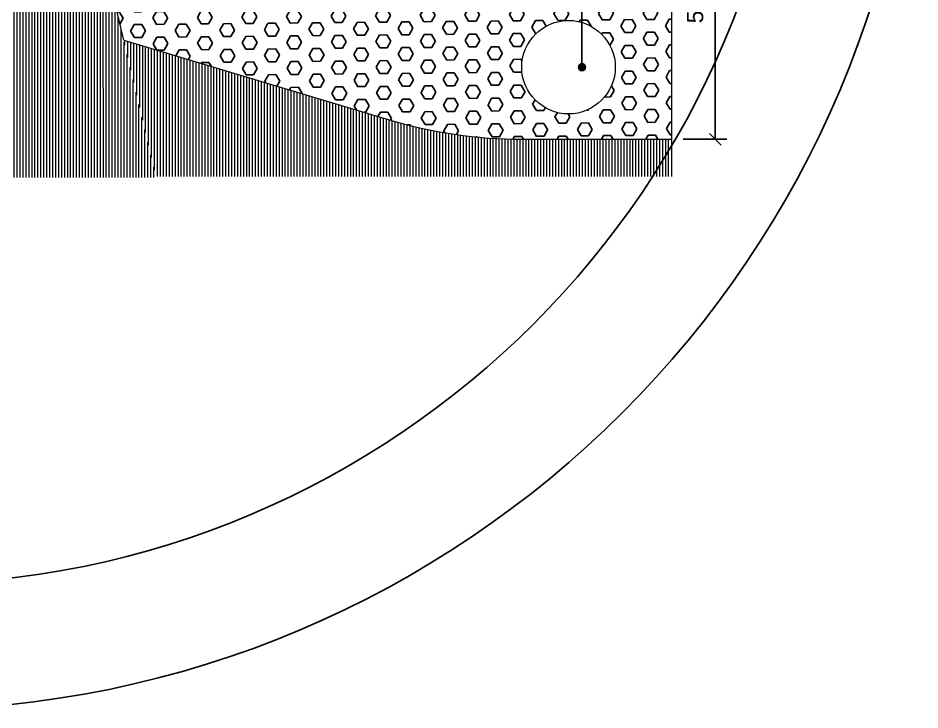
# Model space of a CAD drawing. Header units: metres. Extents: x -325 to 301, y -147 to 149.
# Drawn here: x 14.383 to 16.31, y 97.556 to 99.034 of the extents above; entities that cross this region are included whole.
import ezdxf

# ---------------------------------------------------------------- set-up
doc = ezdxf.new("R2010")
doc.units = ezdxf.units.M
doc.layers.get('Defpoints').update_dxf_attribs({"lineweight": 13})
doc.layers.add('-AUX-QAD', color=5, linetype='Continuous', plot=False)
doc.layers.add('0-TX-1_25', color=7, linetype='Continuous', true_color=0x3f4f7f)
for name, color, linetype, lineweight in [('1-CM', 7, 'Continuous', 0), ('2-formigó', 7, 'Continuous', 0), ('2-L-secció', 1, 'Continuous', 0), ('3-TR Seleccionat', 44, 'Continuous', 0)]:
    doc.layers.add(name, color=color, linetype=linetype, lineweight=lineweight)
doc.layers.add('10-DET_TERRENY_sol estructural', color=251, linetype='Continuous')
doc.styles.get("Standard").update_dxf_attribs({"font": 'arial.ttf'})
doc.dimstyles.new('ISO-25', dxfattribs={"dimtxt": 0.1, "dimasz": 0.1, "dimexe": 0.1, "dimexo": 0.1, "dimgap": 0.1, "dimtad": 1, "dimdec": 0, "dimlfac": 100, "dimzin": 9, "dimtxsty": 'Standard', "dimblk": 'OBLIQUE', "dimcen": 0.1, "dimadec": 0, "dimazin": 0, "dimtfac": 1, "dimtdec": 0, "dimtmove": 0, "dimatfit": 3, "dimldrblk": 'OBLIQUE', "dimfxl": 1, "dimarcsym": 0})

# ---------------------------------------------------------------- blocks, each defined once
blk = doc.blocks.new('POINT')
at = {"layer": '0-TX-1_25'}
h = blk.add_hatch(dxfattribs=at)
h.set_pattern_fill('ANGLE', color=256)
h.set_pattern_definition([(0, (-83.74681484067048, -12.72584030761209), (0, 6.985), [5.08, -1.905]), (90, (-83.74681484067048, -12.72584030761209), (-6.985, 4.277078946022131e-16), [5.08, -1.905])])
edge = h.paths.add_edge_path()
edge.add_arc((0, 0), 0.0075, 0, 360)
h = blk.add_hatch(color=256, dxfattribs=at)
h.dxf.hatch_style = 1
edge = h.paths.add_edge_path()
edge.add_arc((0, 0), 0.0075, 0, 360)
blk.add_circle((0, 0), 0.0075, dxfattribs=at)
blk = doc.blocks.new('_Oblique')
at = {"color": 0, "lineweight": -2}
blk.add_line((-0.499999999995058, -0.4999999998130015), (0.500000000028669, 0.500000000163238), dxfattribs=at)
blk = doc.blocks.new('*D625')
at = {"layer": '0-TX-1_25', "color": 0, "lineweight": -2, "transparency": 16777216}
for p, q in [((15.80419126430846, 99.32530669126783), (15.8978485303307, 99.32530669126783)), ((15.8728485303307, 99.32530669126783), (15.8728485303307, 98.77530669126783)), ((15.80419126432915, 98.77530669126783), (15.8978485303307, 98.77530669126783))]:
    blk.add_line(p, q, dxfattribs=at)
at = {"layer": 'Defpoints', "color": 0, "transparency": 16777216}
for p in [(15.77919126430846, 99.32530669126783), (15.77919126432915, 98.77530669126783), (15.8728485303307, 98.77530669126783)]:
    blk.add_point(p, dxfattribs=at)
at = {"layer": '0-TX-1_25', "color": 0, "lineweight": -2, "transparency": 16777216, "xscale": 0.025, "yscale": 0.025, "zscale": 0.025}
for p, rotation in [((15.8728485303307, 99.32530669126783), 90), ((15.8728485303307, 98.77530669126783), 270)]:
    blk.add_blockref('_Oblique', p, dxfattribs=dict(at, rotation=rotation))
at = {"layer": '0-TX-1_25', "color": 0, "transparency": 16777216, "insert": (15.83005009922568, 99.05030669126779), "char_height": 0.035, "attachment_point": 5, "rotation": 90}
blk.add_mtext('55', dxfattribs=at)

msp = doc.modelspace()

# ---------------------------------------------------------------- hatches: boundary and pattern name
at = {"layer": '10-DET_TERRENY_sol estructural'}
h = msp.add_hatch(dxfattribs=at)
h.set_pattern_fill('HEX', color=256, scale=0.005, angle=0.5782318252177278, style=0)
h.set_pattern_definition([(0.5782318252177278, (0, 0.8983501439111024), (-0.0002774893681018375, 0.02749490634693931), [0.015875, -0.03175]), (120.5782318252177, (0, 0.8983501439111024), (-0.02367254268707253, -0.01398776601552593), [0.015875, -0.03175]), (60.57823182521773, (0.01587419157679774, 0.8985103524724334), (-0.02395003205517436, 0.01350714033141338), [0.015875, -0.03175])])
edge = h.paths.add_edge_path()
edge.add_line((15.55780013963607, 98.77530669126777), (15.7791912643265, 98.77530669126777))
edge.add_line((15.7791912643265, 98.77530669126777), (15.77919126430825, 99.32530669124695))
edge.add_line((15.77919126430825, 99.32530669124695), (15.56333467143094, 99.32743639747899))
edge.add_line((15.56333467143094, 99.32743639747899), (15.56038228061779, 99.02934356040554))
edge.add_arc((15.5593919017843, 98.92934846483918), 0.09999999993779296, -51.55629497487217, 89.43254545014071, ccw=False)
edge.add_arc((15.55939190195197, 98.92934846506567), 0.1000000000109565, 269.4325458997221, 308.44370486920275, ccw=False)
edge.add_line((15.55840152390238, 98.82935336941839), (15.55780013963607, 98.77530669126777))
edge = h.paths.add_edge_path()
edge.add_line((14.46210780825584, 99.60526829263543), (14.60888954249181, 98.98705906363715))
edge.add_line((14.60888954249181, 98.98705906363715), (15.17373809064082, 98.8175198979317))
edge.add_arc((15.46121758297196, 99.77530669126726), 0.9999999999994883, 253.2928830778746, 270.000000000004)
edge.add_line((15.46121758297203, 98.77530669126777), (15.55780013963628, 98.77530669126777))
edge.add_line((15.55780013963628, 98.77530669126777), (15.55840152390236, 98.82935336941839))
edge.add_arc((15.55939190174159, 98.92934846497236), 0.09999999991556896, 128.4437049891631, 269.4325460197119, ccw=False)
edge.add_arc((15.559391901576, 98.92934846494504), 0.09999999983400433, 89.43254533019308, 128.4437049051169, ccw=False)
edge.add_line((15.5603822806178, 99.02934356040554), (15.56333467143094, 99.32743639747899))
edge.add_line((15.56333467143094, 99.32743639747899), (15.39514002437915, 99.32530669126777))
edge.add_line((15.39514002437915, 99.32530669126777), (14.46210780825584, 99.60526829263543))
at = {"layer": '3-TR Seleccionat'}
h = msp.add_hatch(dxfattribs=at)
h.set_pattern_fill('ANSI31', color=256, scale=0.002, angle=225, style=0)
h.set_pattern_definition([(270, (441090.5437619509, -650736.7007461701), (-0.00635, -1.734723475976807e-18), [])])
h.paths.add_polyline_path([(14.67862338813098, 98.69335694073972), (12.79819126257087, 98.69571202125401), (12.79819126346581, 100.0656872068043), (14.35279030809151, 100.0656872122264), (14.41095550237525, 99.82070945596911)])
h = msp.add_hatch(dxfattribs=at)
h.set_pattern_fill('ANSI31', color=256, scale=0.002, angle=225, style=0)
h.set_pattern_definition([(270, (0, 0), (0.006350000000000001, -8.673617379884035e-19), [])])
edge = h.paths.add_edge_path()
edge.add_line((14.60888954249182, 98.98705906363715), (14.67804555895275, 98.69579061774061))
edge.add_line((14.67804555895275, 98.69579061774061), (15.77919126432914, 98.6957120212538))
edge.add_line((15.77919126432914, 98.6957120212538), (15.77919126432914, 98.77530669126777))
edge.add_line((15.77919126432914, 98.77530669126777), (15.46121758297202, 98.77530669126777))
edge.add_arc((15.46433347320122, 99.79652646138331), 1.021224523621886, 253.46770030213048, 269.825182775748, ccw=False)
edge.add_line((15.17373809064082, 98.8175198979317), (14.60888954249182, 98.98705906363715))

# ---------------------------------------------------------------- linework, layer by layer
at = {"layer": '-AUX-QAD'}
for radius in [2.170308361463228, 1.902074461218433]:
    msp.add_circle((14.14011123628245, 99.72587404650886), radius, dxfattribs=at)
at = {"layer": '0-TX-1_25'}
msp.add_line((15.58816246095181, 98.92934846468837), (15.58816246095181, 100.6420028306614), dxfattribs=at)
at = {"layer": '1-CM'}
msp.add_lwpolyline([(14.60888954249182, 98.98705906363715), (14.2815611606058, 100.3656871855103)], dxfattribs=at)
msp.add_lwpolyline([(14.60888954249182, 98.98705906363715), (15.17373809064082, 98.8175198979317, 0.07302795724324981), (15.46121758297202, 98.77530669126777), (15.77919126430845, 98.77530669126777)], format="xyb", dxfattribs=at)
at = {"layer": '2-formigó'}
msp.add_circle((15.55939190132651, 98.92934846468836), 0.09999999999999998, dxfattribs=at)
at = {"layer": '2-L-secció'}
msp.add_line((15.77919126432914, 100.1253066912678), (15.77919126432914, 98.6957120212538), dxfattribs=at)

# ---------------------------------------------------------------- block references
at = {"layer": '0-TX-1_25'}
msp.add_blockref('POINT', (15.58816246095181, 98.92934846468837), dxfattribs=at)

# ---------------------------------------------------------------- dimensions: what is measured, and where the dimension line sits
dim = msp.add_linear_dim(base=(15.8728485303307, 98.77530669126783), p1=(15.77919126430845, 99.32530669126777), p2=(15.77919126432914, 98.77530669126777), angle=90, dimstyle='ISO-25', override={"dimtxt": 0.035, "dimasz": 0.025, "dimexe": 0.025, "dimexo": 0.025, "dimgap": 0.025, "dimblk1": 'Oblique', "dimblk2": 'Oblique', "dimsah": 1, "dimfxl": 0.1, "dimfxlon": 1, "dimarcsym": 1}, dxfattribs=at)
dim.commit()
dim.dimension.update_dxf_attribs({"geometry": '*D625', "text_midpoint": (15.83005009922568, 99.05030669126779)})

doc.saveas('drawing.dxf')
